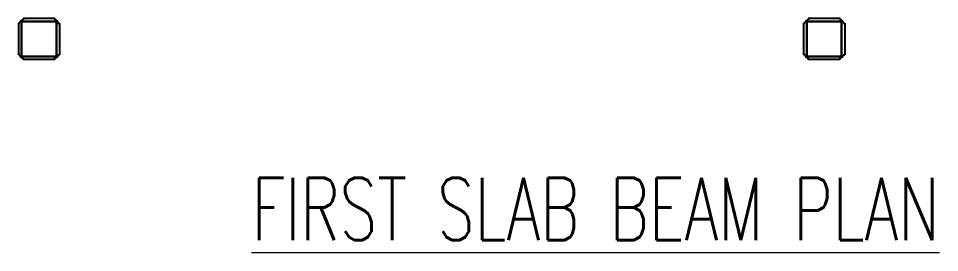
# Model space of a CAD drawing. Header units: inches. Extents: x 5899882 to 5988838, y -468923 to -96891.
# Drawn here: x 5930498 to 5945238, y -217096 to -213345 of the extents above; entities that cross this region are included whole.
import ezdxf

# ---------------------------------------------------------------- set-up
doc = ezdxf.new("R2010")
doc.units = ezdxf.units.IN
doc.header["$MEASUREMENT"] = 0
doc.layers.add('ARLC-COL', color=8, linetype='Continuous', lineweight=30)
doc.layers.add('ARLC-TEXT0', color=8, linetype='Continuous', lineweight=20)
doc.styles.add('SIMPLEX', font='simplex.shx', dxfattribs={"width": 0.7})

msp = doc.modelspace()

# ---------------------------------------------------------------- linework, layer by layer
at = {"layer": 'ARLC-COL', "color": 0, "lineweight": 25}
for p, q in [((5930497.9, -213420.1), (5930497.9, -213928.1)), ((5930522.9, -213420.1), (5930497.9, -213420.1)), ((5931080.9, -213345.1), (5930572.9, -213345.1)), ((5930572.9, -213345.1), (5930572.9, -213370.1)), ((5931080.9, -213345.1), (5931080.9, -213370.1)), ((5931130.9, -213420.1), (5931155.9, -213420.1)), ((5931155.9, -213420.1), (5931155.9, -213928.1)), ((5943061.9, -213420.1), (5943061.9, -213928.1)), ((5943086.9, -213420.1), (5943061.9, -213420.1)), ((5943644.9, -213345.1), (5943136.9, -213345.1)), ((5943136.9, -213345.1), (5943136.9, -213370.1)), ((5943644.9, -213345.1), (5943644.9, -213370.1)), ((5943694.9, -213420.1), (5943719.9, -213420.1)), ((5943719.9, -213420.1), (5943719.9, -213928.1)), ((5930522.9, -213928.1), (5930497.9, -213928.1)), ((5930572.9, -214003.1), (5930572.9, -213978.1)), ((5931080.9, -214003.1), (5930572.9, -214003.1)), ((5931080.9, -214003.1), (5931080.9, -213978.1)), ((5931130.9, -213928.1), (5931155.9, -213928.1)), ((5943086.9, -213928.1), (5943061.9, -213928.1)), ((5943136.9, -214003.1), (5943136.9, -213978.1)), ((5943644.9, -214003.1), (5943136.9, -214003.1)), ((5943644.9, -214003.1), (5943644.9, -213978.1)), ((5943694.9, -213928.1), (5943719.9, -213928.1))]:
    msp.add_line(p, q, dxfattribs=at)
at = {"layer": 'ARLC-COL', "color": 0}
for p, q in [((5931105.6, -213395.3), (5930548.1, -213395.3)), ((5930548.1, -213395.3), (5930548.1, -213952.8)), ((5931105.6, -213952.8), (5931105.6, -213395.3)), ((5943669.6, -213395.3), (5943112.1, -213395.3)), ((5943112.1, -213395.3), (5943112.1, -213952.8)), ((5943669.6, -213952.8), (5943669.6, -213395.3)), ((5930548.1, -213952.8), (5931105.6, -213952.8)), ((5943112.1, -213952.8), (5943669.6, -213952.8))]:
    msp.add_line(p, q, dxfattribs=at)
at = {"layer": 'ARLC-COL', "color": 0, "lineweight": 25}
for centre, start, end in [((5930572.9, -213420.1), 90, 180), ((5931080.9, -213420.1), 0, 90), ((5943136.9, -213420.1), 90, 180), ((5943644.9, -213420.1), 0, 90), ((5930572.9, -213928.1), 180, 270), ((5931080.9, -213928.1), 270, 0), ((5943136.9, -213928.1), 180, 270), ((5943644.9, -213928.1), 270, 0)]:
    msp.add_arc(centre, 50, start, end, dxfattribs=at)

# ---------------------------------------------------------------- texts
at = {"layer": 'ARLC-TEXT0', "color": 0, "style": 'SIMPLEX', "width": 0.7}
msp.add_text('%%UFIRST SLAB BEAM PLAN', height=1000, dxfattribs=at).set_placement((5934227.8, -216896))

doc.saveas('drawing.dxf')
